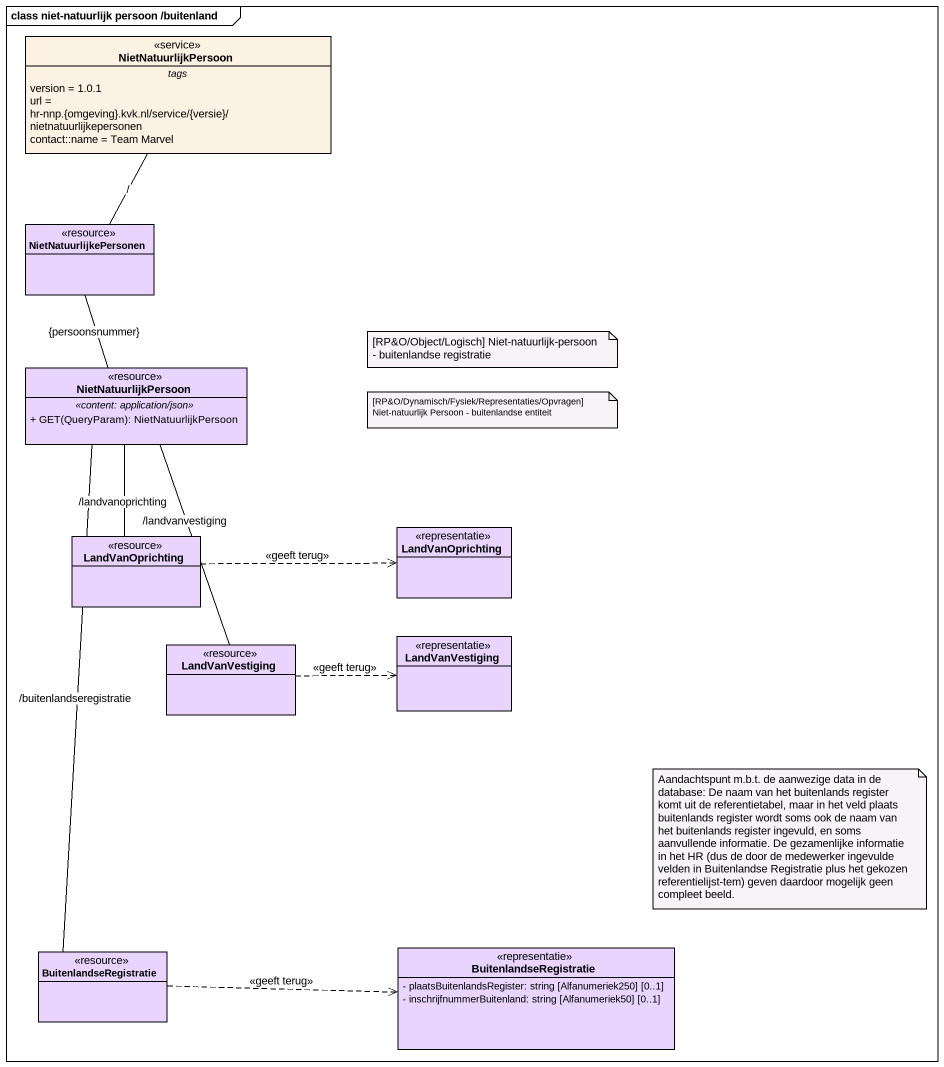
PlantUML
@startuml
mainframe class niet-natuurlijk persoon /buitenland
hide circle
hide empty members
skinparam classAttributeIconSize 0
class NietNatuurlijkPersoon <<service>> {
  -- tags --
  version = 1.0.1
  url = hr-nnp.{omgeving}.kvk.nl/service/{versie}/nietnatuurlijkepersonen
  contact::name = Team Marvel
}
class NietNatuurlijkePersonen <<resource>> #E9D4FE
class "NietNatuurlijkPersoon" as NietNatuurlijkPersoon_2 <<resource>> #E9D4FE {
  .. <<content: application/json>> ..
  + GET(QueryParam): NietNatuurlijkPersoon
}
class LandVanOprichting <<resource>> #E9D4FE
class "LandVanOprichting" as LandVanOprichting_2 <<representatie>> #E9D4FE
class LandVanVestiging <<resource>> #E9D4FE
class "LandVanVestiging" as LandVanVestiging_2 <<representatie>> #E9D4FE
class BuitenlandseRegistratie <<resource>> #E9D4FE
class "BuitenlandseRegistratie" as BuitenlandseRegistratie_2 <<representatie>> #E9D4FE {
  - plaatsBuitenlandsRegister: string [Alfanumeriek250] [0..1]
  - inschrijfnummerBuitenland: string [Alfanumeriek50] [0..1]
}
NietNatuurlijkPersoon -- NietNatuurlijkePersonen : /
NietNatuurlijkePersonen -- NietNatuurlijkPersoon_2 : {persoonsnummer}
NietNatuurlijkPersoon_2 -- LandVanOprichting : /landvanoprichting
NietNatuurlijkPersoon_2 -- LandVanVestiging : /landvanvestiging
NietNatuurlijkPersoon_2 -- BuitenlandseRegistratie : /buitenlandseregistratie
LandVanOprichting .right.> LandVanOprichting_2 : <<geeft terug>>
LandVanVestiging .right.> LandVanVestiging_2 : <<geeft terug>>
BuitenlandseRegistratie .right.> BuitenlandseRegistratie_2 : <<geeft terug>>
note as N1
  [RP&O/Object/Logisch] Niet-natuurlijk-persoon - buitenlandse registratie
end note
note as N2
  [RP&O/Dynamisch/Fysiek/Representaties/Opvragen] Niet-natuurlijk Persoon - buitenlandse entiteit
end note
note as N3
  Aandachtspunt m.b.t. de aanwezige data in de database: De naam van het buitenlands register komt uit de referentietabel, maar in het veld plaats buitenlands register wordt soms ook de naam van het buitenlands register ingevuld, en soms aanvullende informatie. De gezamenlijke informatie in het HR (dus de door de medewerker ingevulde velden in Buitenlandse Registratie plus het gekozen referentielijst-tem) geven daardoor mogelijk geen compleet beeld.
end note
@enduml
